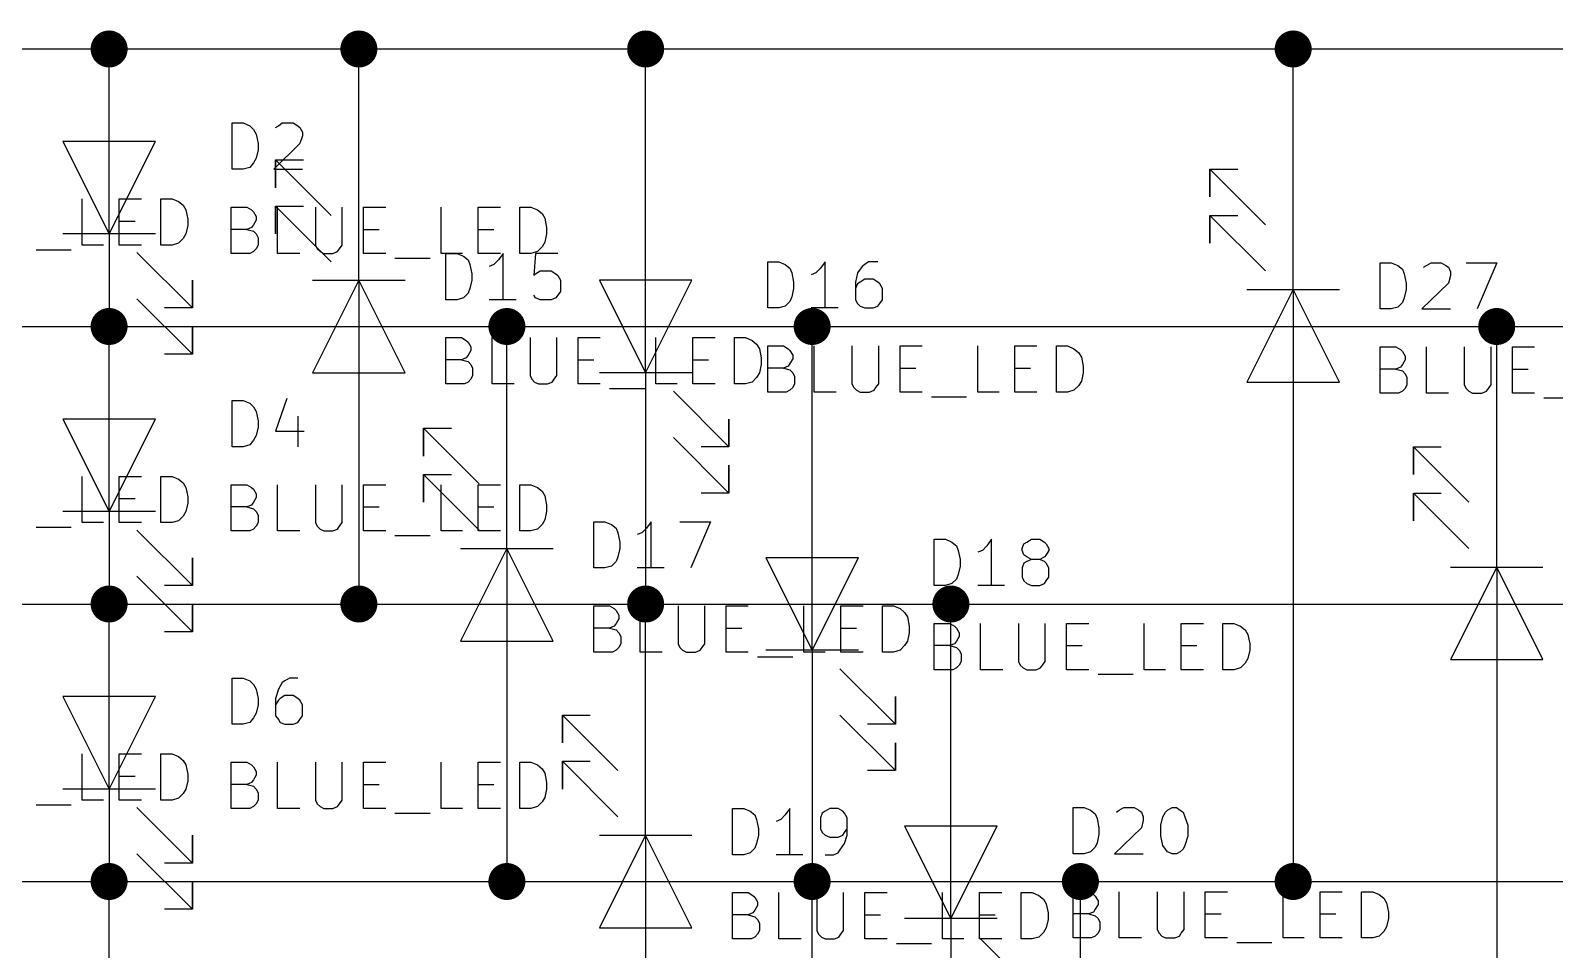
# Model space of a CAD drawing. Extents: x 0.4 to 11.3, y -7.9 to -0.4.
# Drawn here: x 7.715 to 9.363, y -4.154 to -3.16 of the extents above; entities that cross this region are included whole.
import ezdxf

# ---------------------------------------------------------------- set-up
doc = ezdxf.new("R2010")
doc.units = 0
doc.header["$MEASUREMENT"] = 0
for name, color, linetype in [('CYAN2', 4, 'CONTINUOUS'), ('GREEN2', 3, 'CONTINUOUS'), ('RED2', 1, 'CONTINUOUS')]:
    doc.layers.add(name, color=color, linetype=linetype)

msp = doc.modelspace()

# ---------------------------------------------------------------- linework, layer by layer
at = {"layer": 'CYAN2', "linetype": 'CONTINUOUS'}
for p, q in [((7.933, -3.31), (7.933, -3.26)), ((7.933, -3.26), (7.945, -3.26)), ((7.945, -3.26), (7.952, -3.263)), ((7.983, -3.263), (7.987, -3.26)), ((7.987, -3.26), (7.999, -3.26)), ((7.999, -3.26), (8.004, -3.263)), ((7.952, -3.263), (7.956, -3.267)), ((7.956, -3.267), (7.959, -3.272)), ((7.959, -3.272), (7.961, -3.282)), ((7.98, -3.265), (7.983, -3.263)), ((8.004, -3.263), (8.006, -3.265)), ((8.006, -3.265), (8.009, -3.27)), ((8.009, -3.274), (8.006, -3.282)), ((8.009, -3.27), (8.009, -3.274)), ((7.961, -3.289), (7.959, -3.298)), ((7.961, -3.282), (7.961, -3.289)), ((8.006, -3.282), (7.978, -3.31)), ((7.945, -3.31), (7.933, -3.31)), ((7.952, -3.308), (7.945, -3.31)), ((7.956, -3.303), (7.952, -3.308)), ((7.959, -3.298), (7.956, -3.303)), ((7.978, -3.31), (8.009, -3.31)), ((7.771, -3.392), (7.771, -3.342)), ((7.811, -3.392), (7.811, -3.342)), ((7.811, -3.342), (7.835, -3.342)), ((7.856, -3.392), (7.856, -3.342)), ((7.856, -3.342), (7.868, -3.342)), ((7.868, -3.342), (7.875, -3.345)), ((7.875, -3.345), (7.88, -3.349)), ((7.88, -3.349), (7.883, -3.354)), ((7.883, -3.354), (7.885, -3.364)), ((7.932, -3.401), (7.932, -3.351)), ((7.932, -3.351), (7.949, -3.351)), ((7.949, -3.351), (7.954, -3.354)), ((7.954, -3.354), (7.956, -3.356)), ((7.956, -3.356), (7.959, -3.361)), ((7.982, -3.401), (7.982, -3.351)), ((8.023, -3.351), (8.023, -3.392)), ((8.052, -3.392), (8.052, -3.351)), ((8.075, -3.401), (8.075, -3.351)), ((8.075, -3.351), (8.099, -3.351)), ((8.159, -3.401), (8.159, -3.351)), ((8.199, -3.401), (8.199, -3.351)), ((8.199, -3.351), (8.223, -3.351)), ((8.244, -3.401), (8.244, -3.351)), ((8.244, -3.351), (8.256, -3.351)), ((8.256, -3.351), (8.263, -3.354)), ((8.263, -3.354), (8.268, -3.358)), ((8.268, -3.358), (8.271, -3.363)), ((7.811, -3.366), (7.828, -3.366)), ((7.885, -3.371), (7.883, -3.38)), ((7.885, -3.364), (7.885, -3.371)), ((7.949, -3.375), (7.932, -3.375)), ((7.954, -3.373), (7.949, -3.375)), ((7.949, -3.375), (7.956, -3.377)), ((7.956, -3.37), (7.954, -3.373)), ((7.959, -3.365), (7.956, -3.37)), ((7.956, -3.377), (7.959, -3.38)), ((7.959, -3.361), (7.959, -3.365)), ((8.075, -3.375), (8.092, -3.375)), ((8.199, -3.375), (8.216, -3.375)), ((8.271, -3.363), (8.273, -3.373)), ((8.273, -3.373), (8.273, -3.38)), ((7.794, -3.392), (7.771, -3.392)), ((7.835, -3.392), (7.811, -3.392)), ((7.868, -3.392), (7.856, -3.392)), ((7.875, -3.39), (7.868, -3.392)), ((7.88, -3.385), (7.875, -3.39)), ((7.883, -3.38), (7.88, -3.385)), ((7.959, -3.38), (7.961, -3.384)), ((7.961, -3.392), (7.959, -3.396)), ((7.961, -3.384), (7.961, -3.392)), ((8.023, -3.392), (8.025, -3.396)), ((8.049, -3.396), (8.052, -3.392)), ((8.271, -3.389), (8.268, -3.394)), ((8.273, -3.38), (8.271, -3.389)), ((7.721, -3.397), (7.759, -3.397)), ((7.952, -3.401), (7.932, -3.401)), ((7.956, -3.399), (7.952, -3.401)), ((7.959, -3.396), (7.956, -3.399)), ((8.006, -3.401), (7.982, -3.401)), ((8.025, -3.396), (8.028, -3.399)), ((8.028, -3.399), (8.032, -3.401)), ((8.032, -3.401), (8.042, -3.401)), ((8.042, -3.401), (8.047, -3.399)), ((8.047, -3.399), (8.049, -3.396)), ((8.099, -3.401), (8.075, -3.401)), ((8.109, -3.406), (8.147, -3.406)), ((8.182, -3.401), (8.159, -3.401)), ((8.164, -3.451), (8.164, -3.401)), ((8.164, -3.401), (8.176, -3.401)), ((8.176, -3.401), (8.183, -3.404)), ((8.183, -3.404), (8.188, -3.408)), ((8.188, -3.408), (8.19, -3.413)), ((8.223, -3.401), (8.199, -3.401)), ((8.221, -3.408), (8.216, -3.413)), ((8.226, -3.401), (8.221, -3.408)), ((8.226, -3.451), (8.226, -3.401)), ((8.256, -3.401), (8.244, -3.401)), ((8.263, -3.399), (8.256, -3.401)), ((8.261, -3.401), (8.259, -3.425)), ((8.285, -3.401), (8.261, -3.401)), ((8.268, -3.394), (8.263, -3.399)), ((8.512, -3.46), (8.512, -3.41)), ((8.512, -3.41), (8.524, -3.41)), ((8.524, -3.41), (8.531, -3.413)), ((8.574, -3.41), (8.569, -3.417)), ((8.574, -3.46), (8.574, -3.41)), ((8.621, -3.41), (8.617, -3.413)), ((8.631, -3.41), (8.621, -3.41)), ((8.19, -3.413), (8.192, -3.423)), ((8.192, -3.423), (8.192, -3.43)), ((8.216, -3.413), (8.211, -3.415)), ((8.259, -3.425), (8.261, -3.423)), ((8.261, -3.423), (8.266, -3.42)), ((8.266, -3.42), (8.278, -3.42)), ((8.278, -3.42), (8.283, -3.423)), ((8.283, -3.423), (8.285, -3.425)), ((8.285, -3.425), (8.288, -3.43)), ((8.531, -3.413), (8.536, -3.417)), ((8.536, -3.417), (8.538, -3.422)), ((8.538, -3.422), (8.54, -3.432)), ((8.564, -3.422), (8.559, -3.424)), ((8.569, -3.417), (8.564, -3.422)), ((8.609, -3.422), (8.607, -3.432)), ((8.614, -3.415), (8.609, -3.422)), ((8.617, -3.413), (8.614, -3.415)), ((9.174, -3.461), (9.174, -3.411)), ((9.174, -3.411), (9.186, -3.411)), ((9.186, -3.411), (9.193, -3.414)), ((9.193, -3.414), (9.198, -3.418)), ((9.198, -3.418), (9.2, -3.423)), ((9.2, -3.423), (9.202, -3.433)), ((9.221, -3.416), (9.224, -3.414)), ((9.224, -3.414), (9.229, -3.411)), ((9.229, -3.411), (9.24, -3.411)), ((9.24, -3.411), (9.245, -3.414)), ((9.245, -3.414), (9.248, -3.416)), ((9.248, -3.416), (9.25, -3.421)), ((9.25, -3.425), (9.248, -3.433)), ((9.25, -3.421), (9.25, -3.425)), ((9.267, -3.411), (9.3, -3.411)), ((9.3, -3.411), (9.279, -3.461)), ((8.19, -3.439), (8.188, -3.444)), ((8.192, -3.43), (8.19, -3.439)), ((8.288, -3.442), (8.285, -3.446)), ((8.288, -3.43), (8.288, -3.442)), ((8.54, -3.439), (8.538, -3.448)), ((8.54, -3.432), (8.54, -3.439)), ((8.607, -3.432), (8.607, -3.451)), ((8.609, -3.434), (8.607, -3.439)), ((8.612, -3.432), (8.609, -3.434)), ((8.617, -3.429), (8.612, -3.432)), ((8.626, -3.429), (8.617, -3.429)), ((8.631, -3.432), (8.626, -3.429)), ((8.633, -3.434), (8.631, -3.432)), ((8.636, -3.439), (8.633, -3.434)), ((8.636, -3.451), (8.636, -3.439)), ((9.202, -3.44), (9.2, -3.449)), ((9.202, -3.433), (9.202, -3.44)), ((9.248, -3.433), (9.219, -3.461)), ((8.176, -3.451), (8.164, -3.451)), ((8.183, -3.449), (8.176, -3.451)), ((8.188, -3.444), (8.183, -3.449)), ((8.24, -3.451), (8.211, -3.451)), ((8.261, -3.449), (8.259, -3.446)), ((8.266, -3.451), (8.261, -3.449)), ((8.278, -3.451), (8.266, -3.451)), ((8.283, -3.449), (8.278, -3.451)), ((8.285, -3.446), (8.283, -3.449)), ((8.531, -3.458), (8.524, -3.46)), ((8.536, -3.453), (8.531, -3.458)), ((8.538, -3.448), (8.536, -3.453)), ((8.607, -3.451), (8.609, -3.455)), ((8.609, -3.455), (8.612, -3.458)), ((8.612, -3.458), (8.617, -3.46)), ((8.626, -3.46), (8.631, -3.458)), ((8.631, -3.458), (8.633, -3.455)), ((8.633, -3.455), (8.636, -3.451)), ((9.193, -3.459), (9.186, -3.461)), ((9.198, -3.454), (9.193, -3.459)), ((9.2, -3.449), (9.198, -3.454)), ((8.524, -3.46), (8.512, -3.46)), ((8.588, -3.46), (8.559, -3.46)), ((8.617, -3.46), (8.626, -3.46)), ((9.186, -3.461), (9.174, -3.461)), ((9.219, -3.461), (9.25, -3.461)), ((8.164, -3.542), (8.164, -3.492)), ((8.164, -3.492), (8.181, -3.492)), ((8.181, -3.492), (8.186, -3.495)), ((8.214, -3.542), (8.214, -3.492)), ((8.255, -3.492), (8.255, -3.533)), ((8.284, -3.533), (8.284, -3.492)), ((8.307, -3.542), (8.307, -3.492)), ((8.307, -3.492), (8.331, -3.492)), ((8.391, -3.542), (8.391, -3.492)), ((8.431, -3.542), (8.431, -3.492)), ((8.431, -3.492), (8.455, -3.492)), ((8.476, -3.542), (8.476, -3.492)), ((8.476, -3.492), (8.488, -3.492)), ((8.488, -3.492), (8.495, -3.495)), ((8.186, -3.495), (8.188, -3.497)), ((8.188, -3.497), (8.191, -3.502)), ((8.191, -3.506), (8.188, -3.511)), ((8.191, -3.502), (8.191, -3.506)), ((8.495, -3.495), (8.5, -3.499)), ((8.5, -3.499), (8.503, -3.504)), ((8.503, -3.504), (8.505, -3.514)), ((8.512, -3.551), (8.512, -3.501)), ((8.512, -3.501), (8.529, -3.501)), ((8.529, -3.501), (8.534, -3.504)), ((8.534, -3.504), (8.536, -3.506)), ((8.536, -3.506), (8.539, -3.511)), ((8.562, -3.551), (8.562, -3.501)), ((8.603, -3.501), (8.603, -3.542)), ((8.632, -3.542), (8.632, -3.501)), ((8.655, -3.551), (8.655, -3.501)), ((8.655, -3.501), (8.679, -3.501)), ((8.739, -3.551), (8.739, -3.501)), ((8.779, -3.551), (8.779, -3.501)), ((8.779, -3.501), (8.803, -3.501)), ((8.824, -3.551), (8.824, -3.501)), ((8.824, -3.501), (8.836, -3.501)), ((8.836, -3.501), (8.843, -3.504)), ((8.843, -3.504), (8.848, -3.508)), ((8.848, -3.508), (8.851, -3.513)), ((9.174, -3.552), (9.174, -3.502)), ((9.174, -3.502), (9.191, -3.502)), ((9.191, -3.502), (9.196, -3.505)), ((9.196, -3.505), (9.198, -3.507)), ((9.198, -3.507), (9.201, -3.512)), ((9.224, -3.552), (9.224, -3.502)), ((9.265, -3.502), (9.265, -3.543)), ((9.294, -3.543), (9.294, -3.502)), ((9.317, -3.552), (9.317, -3.502)), ((9.317, -3.502), (9.341, -3.502)), ((8.181, -3.516), (8.164, -3.516)), ((8.186, -3.514), (8.181, -3.516)), ((8.181, -3.516), (8.188, -3.518)), ((8.188, -3.511), (8.186, -3.514)), ((8.188, -3.518), (8.191, -3.521)), ((8.191, -3.521), (8.193, -3.525)), ((8.193, -3.525), (8.193, -3.533)), ((8.307, -3.516), (8.324, -3.516)), ((8.431, -3.516), (8.448, -3.516)), ((8.505, -3.521), (8.503, -3.53)), ((8.505, -3.514), (8.505, -3.521)), ((8.529, -3.525), (8.512, -3.525)), ((8.534, -3.523), (8.529, -3.525)), ((8.529, -3.525), (8.536, -3.527)), ((8.536, -3.52), (8.534, -3.523)), ((8.539, -3.515), (8.536, -3.52)), ((8.539, -3.511), (8.539, -3.515)), ((8.655, -3.525), (8.672, -3.525)), ((8.779, -3.525), (8.796, -3.525)), ((8.851, -3.513), (8.853, -3.523)), ((8.853, -3.523), (8.853, -3.53)), ((9.196, -3.524), (9.191, -3.526)), ((9.198, -3.521), (9.196, -3.524)), ((9.201, -3.516), (9.198, -3.521)), ((9.201, -3.512), (9.201, -3.516)), ((8.184, -3.542), (8.164, -3.542)), ((8.188, -3.54), (8.184, -3.542)), ((8.191, -3.537), (8.188, -3.54)), ((8.193, -3.533), (8.191, -3.537)), ((8.238, -3.542), (8.214, -3.542)), ((8.255, -3.533), (8.257, -3.537)), ((8.257, -3.537), (8.26, -3.54)), ((8.26, -3.54), (8.264, -3.542)), ((8.264, -3.542), (8.274, -3.542)), ((8.274, -3.542), (8.279, -3.54)), ((8.279, -3.54), (8.281, -3.537)), ((8.281, -3.537), (8.284, -3.533)), ((8.331, -3.542), (8.307, -3.542)), ((8.414, -3.542), (8.391, -3.542)), ((8.455, -3.542), (8.431, -3.542)), ((8.488, -3.542), (8.476, -3.542)), ((8.495, -3.54), (8.488, -3.542)), ((8.5, -3.535), (8.495, -3.54)), ((8.503, -3.53), (8.5, -3.535)), ((8.536, -3.527), (8.539, -3.53)), ((8.539, -3.53), (8.541, -3.534)), ((8.541, -3.542), (8.539, -3.546)), ((8.541, -3.534), (8.541, -3.542)), ((8.603, -3.542), (8.605, -3.546)), ((8.629, -3.546), (8.632, -3.542)), ((8.851, -3.539), (8.848, -3.544)), ((8.853, -3.53), (8.851, -3.539)), ((9.191, -3.526), (9.174, -3.526)), ((9.191, -3.526), (9.198, -3.528)), ((9.198, -3.528), (9.201, -3.531)), ((9.201, -3.531), (9.203, -3.535)), ((9.203, -3.535), (9.203, -3.543)), ((9.317, -3.526), (9.334, -3.526)), ((7.992, -3.558), (7.98, -3.593)), ((8.341, -3.547), (8.379, -3.547)), ((8.532, -3.551), (8.512, -3.551)), ((8.536, -3.549), (8.532, -3.551)), ((8.539, -3.546), (8.536, -3.549)), ((8.586, -3.551), (8.562, -3.551)), ((8.605, -3.546), (8.608, -3.549)), ((8.608, -3.549), (8.612, -3.551)), ((8.612, -3.551), (8.622, -3.551)), ((8.622, -3.551), (8.627, -3.549)), ((8.627, -3.549), (8.629, -3.546)), ((8.679, -3.551), (8.655, -3.551)), ((8.689, -3.556), (8.727, -3.556)), ((8.762, -3.551), (8.739, -3.551)), ((8.803, -3.551), (8.779, -3.551)), ((8.836, -3.551), (8.824, -3.551)), ((8.843, -3.549), (8.836, -3.551)), ((8.848, -3.544), (8.843, -3.549)), ((9.194, -3.552), (9.174, -3.552)), ((9.198, -3.55), (9.194, -3.552)), ((9.201, -3.547), (9.198, -3.55)), ((9.203, -3.543), (9.201, -3.547)), ((9.248, -3.552), (9.224, -3.552)), ((9.265, -3.543), (9.267, -3.547)), ((9.267, -3.547), (9.27, -3.55)), ((9.27, -3.55), (9.274, -3.552)), ((9.274, -3.552), (9.284, -3.552)), ((9.284, -3.552), (9.289, -3.55)), ((9.289, -3.55), (9.291, -3.547)), ((9.291, -3.547), (9.294, -3.543)), ((9.341, -3.552), (9.317, -3.552)), ((9.351, -3.557), (9.389, -3.557)), ((7.933, -3.61), (7.933, -3.56)), ((7.933, -3.56), (7.945, -3.56)), ((7.945, -3.56), (7.952, -3.563)), ((7.952, -3.563), (7.956, -3.567)), ((7.956, -3.567), (7.959, -3.572)), ((7.959, -3.572), (7.961, -3.582)), ((7.961, -3.589), (7.959, -3.598)), ((7.961, -3.582), (7.961, -3.589)), ((8.004, -3.577), (8.004, -3.61)), ((7.952, -3.608), (7.945, -3.61)), ((7.956, -3.603), (7.952, -3.608)), ((7.959, -3.598), (7.956, -3.603)), ((7.98, -3.593), (8.011, -3.593)), ((7.945, -3.61), (7.933, -3.61)), ((7.771, -3.692), (7.771, -3.642)), ((7.811, -3.692), (7.811, -3.642)), ((7.811, -3.642), (7.835, -3.642)), ((7.856, -3.692), (7.856, -3.642)), ((7.856, -3.642), (7.868, -3.642)), ((7.868, -3.642), (7.875, -3.645)), ((7.875, -3.645), (7.88, -3.649)), ((7.88, -3.649), (7.883, -3.654)), ((7.883, -3.654), (7.885, -3.664)), ((7.932, -3.701), (7.932, -3.651)), ((7.932, -3.651), (7.949, -3.651)), ((7.949, -3.651), (7.954, -3.654)), ((7.954, -3.654), (7.956, -3.656)), ((7.956, -3.656), (7.959, -3.661)), ((7.982, -3.701), (7.982, -3.651)), ((8.023, -3.651), (8.023, -3.692)), ((8.052, -3.692), (8.052, -3.651)), ((8.075, -3.701), (8.075, -3.651)), ((8.075, -3.651), (8.099, -3.651)), ((8.159, -3.701), (8.159, -3.651)), ((8.199, -3.701), (8.199, -3.651)), ((8.199, -3.651), (8.223, -3.651)), ((8.244, -3.701), (8.244, -3.651)), ((8.244, -3.651), (8.256, -3.651)), ((8.256, -3.651), (8.263, -3.654)), ((8.263, -3.654), (8.268, -3.658)), ((7.811, -3.666), (7.828, -3.666)), ((7.885, -3.671), (7.883, -3.68)), ((7.885, -3.664), (7.885, -3.671)), ((7.954, -3.673), (7.949, -3.675)), ((7.956, -3.67), (7.954, -3.673)), ((7.959, -3.665), (7.956, -3.67)), ((7.959, -3.661), (7.959, -3.665)), ((8.268, -3.658), (8.271, -3.663)), ((8.271, -3.663), (8.273, -3.673)), ((8.273, -3.673), (8.273, -3.68)), ((7.875, -3.69), (7.868, -3.692)), ((7.88, -3.685), (7.875, -3.69)), ((7.883, -3.68), (7.88, -3.685)), ((7.949, -3.675), (7.932, -3.675)), ((7.949, -3.675), (7.956, -3.677)), ((7.956, -3.677), (7.959, -3.68)), ((7.959, -3.68), (7.961, -3.684)), ((7.961, -3.684), (7.961, -3.692)), ((8.075, -3.675), (8.092, -3.675)), ((8.199, -3.675), (8.216, -3.675)), ((8.271, -3.689), (8.268, -3.694)), ((8.273, -3.68), (8.271, -3.689)), ((7.721, -3.697), (7.759, -3.697)), ((7.794, -3.692), (7.771, -3.692)), ((7.835, -3.692), (7.811, -3.692)), ((7.868, -3.692), (7.856, -3.692)), ((7.952, -3.701), (7.932, -3.701)), ((7.956, -3.699), (7.952, -3.701)), ((7.959, -3.696), (7.956, -3.699)), ((7.961, -3.692), (7.959, -3.696)), ((8.006, -3.701), (7.982, -3.701)), ((8.023, -3.692), (8.025, -3.696)), ((8.025, -3.696), (8.028, -3.699)), ((8.028, -3.699), (8.032, -3.701)), ((8.032, -3.701), (8.042, -3.701)), ((8.042, -3.701), (8.047, -3.699)), ((8.047, -3.699), (8.049, -3.696)), ((8.049, -3.696), (8.052, -3.692)), ((8.099, -3.701), (8.075, -3.701)), ((8.109, -3.706), (8.147, -3.706)), ((8.182, -3.701), (8.159, -3.701)), ((8.223, -3.701), (8.199, -3.701)), ((8.256, -3.701), (8.244, -3.701)), ((8.263, -3.699), (8.256, -3.701)), ((8.268, -3.694), (8.263, -3.699)), ((8.324, -3.741), (8.324, -3.691)), ((8.324, -3.691), (8.336, -3.691)), ((8.336, -3.691), (8.343, -3.694)), ((8.343, -3.694), (8.348, -3.698)), ((8.348, -3.698), (8.35, -3.703)), ((8.35, -3.703), (8.352, -3.713)), ((8.376, -3.703), (8.371, -3.705)), ((8.381, -3.698), (8.376, -3.703)), ((8.386, -3.691), (8.381, -3.698)), ((8.386, -3.741), (8.386, -3.691)), ((8.417, -3.691), (8.45, -3.691)), ((8.45, -3.691), (8.429, -3.741)), ((8.352, -3.72), (8.35, -3.729)), ((8.352, -3.713), (8.352, -3.72)), ((8.692, -3.76), (8.692, -3.71)), ((8.692, -3.71), (8.704, -3.71)), ((8.704, -3.71), (8.711, -3.713)), ((8.711, -3.713), (8.716, -3.717)), ((8.716, -3.717), (8.718, -3.722)), ((8.718, -3.722), (8.72, -3.732)), ((8.744, -3.722), (8.739, -3.724)), ((8.749, -3.717), (8.744, -3.722)), ((8.754, -3.71), (8.749, -3.717)), ((8.754, -3.76), (8.754, -3.71)), ((8.787, -3.72), (8.789, -3.715)), ((8.787, -3.722), (8.787, -3.72)), ((8.789, -3.727), (8.787, -3.722)), ((8.789, -3.715), (8.792, -3.713)), ((8.792, -3.713), (8.797, -3.71)), ((8.797, -3.71), (8.806, -3.71)), ((8.806, -3.71), (8.811, -3.713)), ((8.811, -3.713), (8.813, -3.715)), ((8.813, -3.715), (8.816, -3.72)), ((8.816, -3.722), (8.813, -3.727)), ((8.816, -3.72), (8.816, -3.722)), ((8.343, -3.739), (8.336, -3.741)), ((8.348, -3.734), (8.343, -3.739)), ((8.35, -3.729), (8.348, -3.734)), ((8.72, -3.739), (8.718, -3.748)), ((8.72, -3.732), (8.72, -3.739)), ((8.789, -3.736), (8.787, -3.741)), ((8.792, -3.729), (8.789, -3.727)), ((8.792, -3.734), (8.789, -3.736)), ((8.797, -3.732), (8.792, -3.729)), ((8.797, -3.732), (8.792, -3.734)), ((8.806, -3.732), (8.797, -3.732)), ((8.811, -3.729), (8.806, -3.732)), ((8.811, -3.734), (8.806, -3.732)), ((8.813, -3.727), (8.811, -3.729)), ((8.813, -3.736), (8.811, -3.734)), ((8.816, -3.741), (8.813, -3.736)), ((8.336, -3.741), (8.324, -3.741)), ((8.4, -3.741), (8.371, -3.741)), ((8.716, -3.753), (8.711, -3.758)), ((8.718, -3.748), (8.716, -3.753)), ((8.787, -3.741), (8.787, -3.751)), ((8.787, -3.751), (8.789, -3.755)), ((8.789, -3.755), (8.792, -3.758)), ((8.811, -3.758), (8.813, -3.755)), ((8.813, -3.755), (8.816, -3.751)), ((8.816, -3.751), (8.816, -3.741)), ((8.704, -3.76), (8.692, -3.76)), ((8.711, -3.758), (8.704, -3.76)), ((8.768, -3.76), (8.739, -3.76)), ((8.792, -3.758), (8.797, -3.76)), ((8.797, -3.76), (8.806, -3.76)), ((8.806, -3.76), (8.811, -3.758)), ((8.324, -3.832), (8.324, -3.782)), ((8.324, -3.782), (8.341, -3.782)), ((8.341, -3.782), (8.346, -3.785)), ((8.346, -3.785), (8.348, -3.787)), ((8.348, -3.787), (8.351, -3.792)), ((8.374, -3.832), (8.374, -3.782)), ((8.415, -3.782), (8.415, -3.823)), ((8.444, -3.823), (8.444, -3.782)), ((8.467, -3.832), (8.467, -3.782)), ((8.467, -3.782), (8.491, -3.782)), ((8.551, -3.832), (8.551, -3.782)), ((8.591, -3.832), (8.591, -3.782)), ((8.591, -3.782), (8.615, -3.782)), ((8.636, -3.832), (8.636, -3.782)), ((8.636, -3.782), (8.648, -3.782)), ((8.648, -3.782), (8.655, -3.785)), ((8.655, -3.785), (8.66, -3.789)), ((8.66, -3.789), (8.663, -3.794)), ((8.346, -3.804), (8.341, -3.806)), ((8.348, -3.801), (8.346, -3.804)), ((8.351, -3.796), (8.348, -3.801)), ((8.351, -3.792), (8.351, -3.796)), ((8.663, -3.794), (8.665, -3.804)), ((8.665, -3.804), (8.665, -3.811)), ((8.692, -3.851), (8.692, -3.801)), ((8.692, -3.801), (8.709, -3.801)), ((8.709, -3.801), (8.714, -3.804)), ((8.714, -3.804), (8.716, -3.806)), ((8.742, -3.851), (8.742, -3.801)), ((8.783, -3.801), (8.783, -3.842)), ((8.812, -3.842), (8.812, -3.801)), ((8.835, -3.851), (8.835, -3.801)), ((8.835, -3.801), (8.859, -3.801)), ((8.919, -3.851), (8.919, -3.801)), ((8.959, -3.851), (8.959, -3.801)), ((8.959, -3.801), (8.983, -3.801)), ((9.004, -3.851), (9.004, -3.801)), ((9.004, -3.801), (9.016, -3.801)), ((9.016, -3.801), (9.023, -3.804)), ((9.023, -3.804), (9.028, -3.808)), ((8.341, -3.806), (8.324, -3.806)), ((8.341, -3.806), (8.348, -3.808)), ((8.348, -3.808), (8.351, -3.811)), ((8.351, -3.811), (8.353, -3.815)), ((8.353, -3.815), (8.353, -3.823)), ((8.467, -3.806), (8.484, -3.806)), ((8.591, -3.806), (8.608, -3.806)), ((8.663, -3.82), (8.66, -3.825)), ((8.665, -3.811), (8.663, -3.82)), ((8.716, -3.82), (8.714, -3.823)), ((8.716, -3.806), (8.719, -3.811)), ((8.719, -3.815), (8.716, -3.82)), ((8.719, -3.811), (8.719, -3.815)), ((9.028, -3.808), (9.031, -3.813)), ((9.031, -3.813), (9.033, -3.823)), ((8.344, -3.832), (8.324, -3.832)), ((8.348, -3.83), (8.344, -3.832)), ((8.351, -3.827), (8.348, -3.83)), ((8.353, -3.823), (8.351, -3.827)), ((8.398, -3.832), (8.374, -3.832)), ((8.415, -3.823), (8.417, -3.827)), ((8.417, -3.827), (8.42, -3.83)), ((8.42, -3.83), (8.424, -3.832)), ((8.424, -3.832), (8.434, -3.832)), ((8.434, -3.832), (8.439, -3.83)), ((8.439, -3.83), (8.441, -3.827)), ((8.441, -3.827), (8.444, -3.823)), ((8.491, -3.832), (8.467, -3.832)), ((8.501, -3.837), (8.539, -3.837)), ((8.574, -3.832), (8.551, -3.832)), ((8.615, -3.832), (8.591, -3.832)), ((8.648, -3.832), (8.636, -3.832)), ((8.655, -3.83), (8.648, -3.832)), ((8.66, -3.825), (8.655, -3.83)), ((8.709, -3.825), (8.692, -3.825)), ((8.714, -3.823), (8.709, -3.825)), ((8.709, -3.825), (8.716, -3.827)), ((8.716, -3.827), (8.719, -3.83)), ((8.719, -3.83), (8.721, -3.834)), ((8.721, -3.834), (8.721, -3.842)), ((8.835, -3.825), (8.852, -3.825)), ((8.959, -3.825), (8.976, -3.825)), ((9.033, -3.83), (9.031, -3.839)), ((9.033, -3.823), (9.033, -3.83)), ((8.712, -3.851), (8.692, -3.851)), ((8.716, -3.849), (8.712, -3.851)), ((8.719, -3.846), (8.716, -3.849)), ((8.721, -3.842), (8.719, -3.846)), ((8.766, -3.851), (8.742, -3.851)), ((8.783, -3.842), (8.785, -3.846)), ((8.785, -3.846), (8.788, -3.849)), ((8.788, -3.849), (8.792, -3.851)), ((8.792, -3.851), (8.802, -3.851)), ((8.802, -3.851), (8.807, -3.849)), ((8.807, -3.849), (8.809, -3.846)), ((8.809, -3.846), (8.812, -3.842)), ((8.859, -3.851), (8.835, -3.851)), ((8.942, -3.851), (8.919, -3.851)), ((8.983, -3.851), (8.959, -3.851)), ((9.016, -3.851), (9.004, -3.851)), ((9.023, -3.849), (9.016, -3.851)), ((9.028, -3.844), (9.023, -3.849)), ((9.031, -3.839), (9.028, -3.844)), ((7.933, -3.91), (7.933, -3.86)), ((7.933, -3.86), (7.945, -3.86)), ((7.945, -3.86), (7.952, -3.863)), ((7.952, -3.863), (7.956, -3.867)), ((7.956, -3.867), (7.959, -3.872)), ((7.987, -3.865), (7.983, -3.872)), ((7.99, -3.863), (7.987, -3.865)), ((7.995, -3.86), (7.99, -3.863)), ((8.004, -3.86), (7.995, -3.86)), ((8.869, -3.856), (8.907, -3.856)), ((7.959, -3.872), (7.961, -3.882)), ((7.961, -3.882), (7.961, -3.889)), ((7.983, -3.872), (7.98, -3.882)), ((7.98, -3.882), (7.98, -3.901)), ((7.983, -3.884), (7.98, -3.889)), ((7.985, -3.882), (7.983, -3.884)), ((7.99, -3.879), (7.985, -3.882)), ((7.999, -3.879), (7.99, -3.879)), ((8.004, -3.882), (7.999, -3.879)), ((8.006, -3.884), (8.004, -3.882)), ((8.009, -3.889), (8.006, -3.884)), ((7.956, -3.903), (7.952, -3.908)), ((7.959, -3.898), (7.956, -3.903)), ((7.961, -3.889), (7.959, -3.898)), ((7.98, -3.901), (7.983, -3.905)), ((8.006, -3.905), (8.009, -3.901)), ((8.009, -3.901), (8.009, -3.889)), ((7.945, -3.91), (7.933, -3.91)), ((7.952, -3.908), (7.945, -3.91)), ((7.983, -3.905), (7.985, -3.908)), ((7.985, -3.908), (7.99, -3.91)), ((7.99, -3.91), (7.999, -3.91)), ((7.999, -3.91), (8.004, -3.908)), ((8.004, -3.908), (8.006, -3.905)), ((7.771, -3.992), (7.771, -3.942)), ((7.811, -3.992), (7.811, -3.942)), ((7.811, -3.942), (7.835, -3.942)), ((7.856, -3.992), (7.856, -3.942)), ((7.856, -3.942), (7.868, -3.942)), ((7.868, -3.942), (7.875, -3.945)), ((7.875, -3.945), (7.88, -3.949)), ((7.88, -3.949), (7.883, -3.954)), ((7.883, -3.954), (7.885, -3.964)), ((7.932, -4.001), (7.932, -3.951)), ((7.932, -3.951), (7.949, -3.951)), ((7.949, -3.951), (7.954, -3.954)), ((7.954, -3.954), (7.956, -3.956)), ((7.982, -4.001), (7.982, -3.951)), ((8.023, -3.951), (8.023, -3.992)), ((8.052, -3.992), (8.052, -3.951)), ((8.075, -4.001), (8.075, -3.951)), ((8.075, -3.951), (8.099, -3.951)), ((8.159, -4.001), (8.159, -3.951)), ((8.199, -4.001), (8.199, -3.951)), ((8.199, -3.951), (8.223, -3.951)), ((8.244, -4.001), (8.244, -3.951)), ((8.244, -3.951), (8.256, -3.951)), ((8.256, -3.951), (8.263, -3.954)), ((8.263, -3.954), (8.268, -3.958)), ((7.811, -3.966), (7.828, -3.966)), ((7.885, -3.964), (7.885, -3.971)), ((7.956, -3.97), (7.954, -3.973)), ((7.956, -3.956), (7.959, -3.961)), ((7.959, -3.965), (7.956, -3.97)), ((7.959, -3.961), (7.959, -3.965)), ((8.268, -3.958), (8.271, -3.963)), ((8.271, -3.963), (8.273, -3.973)), ((7.88, -3.985), (7.875, -3.99)), ((7.883, -3.98), (7.88, -3.985)), ((7.885, -3.971), (7.883, -3.98)), ((7.949, -3.975), (7.932, -3.975)), ((7.954, -3.973), (7.949, -3.975)), ((7.949, -3.975), (7.956, -3.977)), ((7.956, -3.977), (7.959, -3.98)), ((7.959, -3.98), (7.961, -3.984)), ((7.961, -3.984), (7.961, -3.992)), ((8.075, -3.975), (8.092, -3.975)), ((8.199, -3.975), (8.216, -3.975)), ((8.273, -3.98), (8.271, -3.989)), ((8.273, -3.973), (8.273, -3.98)), ((7.721, -3.997), (7.759, -3.997)), ((7.794, -3.992), (7.771, -3.992)), ((7.835, -3.992), (7.811, -3.992)), ((7.868, -3.992), (7.856, -3.992)), ((7.875, -3.99), (7.868, -3.992)), ((7.952, -4.001), (7.932, -4.001)), ((7.956, -3.999), (7.952, -4.001)), ((7.959, -3.996), (7.956, -3.999)), ((7.961, -3.992), (7.959, -3.996)), ((8.006, -4.001), (7.982, -4.001)), ((8.023, -3.992), (8.025, -3.996)), ((8.025, -3.996), (8.028, -3.999)), ((8.028, -3.999), (8.032, -4.001)), ((8.032, -4.001), (8.042, -4.001)), ((8.042, -4.001), (8.047, -3.999)), ((8.047, -3.999), (8.049, -3.996)), ((8.049, -3.996), (8.052, -3.992)), ((8.099, -4.001), (8.075, -4.001)), ((8.182, -4.001), (8.159, -4.001)), ((8.223, -4.001), (8.199, -4.001)), ((8.256, -4.001), (8.244, -4.001)), ((8.263, -3.999), (8.256, -4.001)), ((8.268, -3.994), (8.263, -3.999)), ((8.271, -3.989), (8.268, -3.994)), ((8.474, -4.051), (8.474, -4.001)), ((8.474, -4.001), (8.486, -4.001)), ((8.486, -4.001), (8.493, -4.004)), ((8.536, -4.001), (8.531, -4.008)), ((8.536, -4.051), (8.536, -4.001)), ((8.579, -4.001), (8.574, -4.004)), ((8.588, -4.001), (8.579, -4.001)), ((8.593, -4.004), (8.588, -4.001)), ((8.842, -4.05), (8.842, -4)), ((8.842, -4), (8.854, -4)), ((8.854, -4), (8.861, -4.003)), ((8.861, -4.003), (8.866, -4.007)), ((8.889, -4.005), (8.892, -4.003)), ((8.892, -4.003), (8.897, -4)), ((8.897, -4), (8.908, -4)), ((8.908, -4), (8.913, -4.003)), ((8.913, -4.003), (8.916, -4.005)), ((8.942, -4.005), (8.944, -4.003)), ((8.944, -4.003), (8.949, -4)), ((8.949, -4), (8.954, -4)), ((8.954, -4), (8.958, -4.003)), ((8.958, -4.003), (8.961, -4.005)), ((8.109, -4.006), (8.147, -4.006)), ((8.493, -4.004), (8.498, -4.008)), ((8.498, -4.008), (8.5, -4.013)), ((8.5, -4.013), (8.502, -4.023)), ((8.526, -4.013), (8.521, -4.015)), ((8.531, -4.008), (8.526, -4.013)), ((8.571, -4.006), (8.569, -4.011)), ((8.569, -4.011), (8.569, -4.023)), ((8.574, -4.004), (8.571, -4.006)), ((8.595, -4.006), (8.593, -4.004)), ((8.598, -4.011), (8.595, -4.006)), ((8.598, -4.03), (8.598, -4.011)), ((8.866, -4.007), (8.868, -4.012)), ((8.868, -4.012), (8.87, -4.022)), ((8.916, -4.005), (8.918, -4.01)), ((8.918, -4.014), (8.916, -4.022)), ((8.918, -4.01), (8.918, -4.014)), ((8.937, -4.019), (8.939, -4.01)), ((8.937, -4.031), (8.937, -4.019)), ((8.939, -4.01), (8.942, -4.005)), ((8.961, -4.005), (8.963, -4.01)), ((8.963, -4.01), (8.966, -4.019)), ((8.966, -4.019), (8.966, -4.031)), ((8.502, -4.03), (8.5, -4.039)), ((8.502, -4.023), (8.502, -4.03)), ((8.569, -4.023), (8.571, -4.027)), ((8.571, -4.027), (8.574, -4.03)), ((8.574, -4.03), (8.579, -4.032)), ((8.579, -4.032), (8.588, -4.032)), ((8.588, -4.032), (8.593, -4.03)), ((8.593, -4.03), (8.595, -4.027)), ((8.595, -4.027), (8.598, -4.023)), ((8.595, -4.039), (8.598, -4.03)), ((8.87, -4.029), (8.868, -4.038)), ((8.87, -4.022), (8.87, -4.029)), ((8.916, -4.022), (8.887, -4.05)), ((8.939, -4.041), (8.937, -4.031)), ((8.966, -4.031), (8.963, -4.041)), ((8.486, -4.051), (8.474, -4.051)), ((8.493, -4.049), (8.486, -4.051)), ((8.498, -4.044), (8.493, -4.049)), ((8.5, -4.039), (8.498, -4.044)), ((8.55, -4.051), (8.521, -4.051)), ((8.574, -4.051), (8.583, -4.051)), ((8.583, -4.051), (8.588, -4.049)), ((8.588, -4.049), (8.59, -4.046)), ((8.59, -4.046), (8.595, -4.039)), ((8.854, -4.05), (8.842, -4.05)), ((8.861, -4.048), (8.854, -4.05)), ((8.866, -4.043), (8.861, -4.048)), ((8.868, -4.038), (8.866, -4.043)), ((8.887, -4.05), (8.918, -4.05)), ((8.942, -4.045), (8.939, -4.041)), ((8.944, -4.048), (8.942, -4.045)), ((8.949, -4.05), (8.944, -4.048)), ((8.954, -4.05), (8.949, -4.05)), ((8.958, -4.048), (8.954, -4.05)), ((8.961, -4.045), (8.958, -4.048)), ((8.963, -4.041), (8.961, -4.045)), ((8.474, -4.142), (8.474, -4.092)), ((8.474, -4.092), (8.491, -4.092)), ((8.491, -4.092), (8.496, -4.095)), ((8.496, -4.095), (8.498, -4.097)), ((8.498, -4.097), (8.501, -4.102)), ((8.501, -4.102), (8.501, -4.106)), ((8.524, -4.142), (8.524, -4.092)), ((8.565, -4.092), (8.565, -4.133)), ((8.594, -4.133), (8.594, -4.092)), ((8.617, -4.142), (8.617, -4.092)), ((8.617, -4.092), (8.641, -4.092)), ((8.701, -4.142), (8.701, -4.092)), ((8.741, -4.142), (8.741, -4.092)), ((8.741, -4.092), (8.765, -4.092)), ((8.786, -4.142), (8.786, -4.092)), ((8.786, -4.092), (8.798, -4.092)), ((8.798, -4.092), (8.805, -4.095)), ((8.805, -4.095), (8.81, -4.099)), ((8.81, -4.099), (8.813, -4.104)), ((8.842, -4.141), (8.842, -4.091)), ((8.842, -4.091), (8.859, -4.091)), ((8.859, -4.091), (8.864, -4.094)), ((8.864, -4.094), (8.866, -4.096)), ((8.866, -4.096), (8.869, -4.101)), ((8.869, -4.101), (8.869, -4.105)), ((8.892, -4.141), (8.892, -4.091)), ((8.933, -4.091), (8.933, -4.132)), ((8.962, -4.132), (8.962, -4.091)), ((8.985, -4.141), (8.985, -4.091)), ((8.985, -4.091), (9.009, -4.091)), ((9.069, -4.141), (9.069, -4.091)), ((9.109, -4.141), (9.109, -4.091)), ((9.109, -4.091), (9.133, -4.091)), ((9.154, -4.141), (9.154, -4.091)), ((9.154, -4.091), (9.166, -4.091)), ((9.166, -4.091), (9.173, -4.094)), ((9.173, -4.094), (9.178, -4.098)), ((9.178, -4.098), (9.181, -4.103)), ((8.491, -4.116), (8.474, -4.116)), ((8.496, -4.114), (8.491, -4.116)), ((8.491, -4.116), (8.498, -4.118)), ((8.498, -4.111), (8.496, -4.114)), ((8.501, -4.106), (8.498, -4.111)), ((8.498, -4.118), (8.501, -4.121)), ((8.617, -4.116), (8.634, -4.116)), ((8.741, -4.116), (8.758, -4.116)), ((8.813, -4.104), (8.815, -4.114)), ((8.815, -4.114), (8.815, -4.121)), ((8.859, -4.115), (8.842, -4.115)), ((8.864, -4.113), (8.859, -4.115)), ((8.859, -4.115), (8.866, -4.117)), ((8.866, -4.11), (8.864, -4.113)), ((8.869, -4.105), (8.866, -4.11)), ((8.866, -4.117), (8.869, -4.12)), ((8.985, -4.115), (9.002, -4.115)), ((9.109, -4.115), (9.126, -4.115)), ((9.181, -4.103), (9.183, -4.113)), ((9.183, -4.113), (9.183, -4.12)), ((8.501, -4.121), (8.503, -4.125)), ((8.503, -4.133), (8.501, -4.137)), ((8.503, -4.125), (8.503, -4.133)), ((8.565, -4.133), (8.567, -4.137)), ((8.591, -4.137), (8.594, -4.133)), ((8.81, -4.135), (8.805, -4.14)), ((8.813, -4.13), (8.81, -4.135)), ((8.815, -4.121), (8.813, -4.13)), ((8.869, -4.12), (8.871, -4.124)), ((8.871, -4.132), (8.869, -4.136)), ((8.871, -4.124), (8.871, -4.132)), ((8.933, -4.132), (8.935, -4.136)), ((8.959, -4.136), (8.962, -4.132)), ((9.178, -4.134), (9.173, -4.139)), ((9.181, -4.129), (9.178, -4.134)), ((9.183, -4.12), (9.181, -4.129)), ((8.494, -4.142), (8.474, -4.142)), ((8.498, -4.14), (8.494, -4.142)), ((8.501, -4.137), (8.498, -4.14)), ((8.548, -4.142), (8.524, -4.142)), ((8.567, -4.137), (8.57, -4.14)), ((8.57, -4.14), (8.574, -4.142)), ((8.574, -4.142), (8.584, -4.142)), ((8.584, -4.142), (8.589, -4.14)), ((8.589, -4.14), (8.591, -4.137)), ((8.641, -4.142), (8.617, -4.142)), ((8.651, -4.147), (8.689, -4.147)), ((8.724, -4.142), (8.701, -4.142)), ((8.765, -4.142), (8.741, -4.142)), ((8.798, -4.142), (8.786, -4.142)), ((8.805, -4.14), (8.798, -4.142)), ((8.862, -4.141), (8.842, -4.141)), ((8.866, -4.139), (8.862, -4.141)), ((8.869, -4.136), (8.866, -4.139)), ((8.916, -4.141), (8.892, -4.141)), ((8.935, -4.136), (8.938, -4.139)), ((8.938, -4.139), (8.942, -4.141)), ((8.942, -4.141), (8.952, -4.141)), ((8.952, -4.141), (8.957, -4.139)), ((8.957, -4.139), (8.959, -4.136)), ((9.009, -4.141), (8.985, -4.141)), ((9.019, -4.146), (9.057, -4.146)), ((9.092, -4.141), (9.069, -4.141)), ((9.133, -4.141), (9.109, -4.141)), ((9.166, -4.141), (9.154, -4.141)), ((9.173, -4.139), (9.166, -4.141))]:
    msp.add_line(p, q, dxfattribs=at)
at = {"layer": 'GREEN2', "linetype": 'CONTINUOUS'}
for p, q in [((7.45, -3.18), (7.8, -3.18)), ((7.8, -3.18), (8.07, -3.18)), ((8.07, -3.33), (8.07, -3.18)), ((8.07, -3.18), (8.38, -3.18)), ((8.38, -3.33), (8.38, -3.18)), ((8.38, -3.18), (9.08, -3.18)), ((9.08, -3.18), (9.42, -3.18)), ((9.08, -3.34), (9.08, -3.18)), ((7.45, -3.48), (7.8, -3.48)), ((7.8, -3.48), (8.23, -3.48)), ((8.23, -3.62), (8.23, -3.48)), ((8.23, -3.48), (8.56, -3.48)), ((8.56, -3.48), (9.3, -3.48)), ((8.56, -3.63), (8.56, -3.48)), ((9.3, -3.48), (9.61, -3.48)), ((9.3, -3.64), (9.3, -3.48)), ((8.07, -3.63), (8.07, -3.78)), ((8.38, -3.63), (8.38, -3.78)), ((9.08, -3.64), (9.08, -4.08)), ((7.45, -3.78), (7.8, -3.78)), ((7.8, -3.78), (8.07, -3.78)), ((8.07, -3.78), (8.38, -3.78)), ((8.38, -3.93), (8.38, -3.78)), ((8.38, -3.78), (8.71, -3.78)), ((8.71, -3.78), (9.53, -3.78)), ((8.71, -3.92), (8.71, -3.78)), ((8.23, -3.92), (8.23, -4.08)), ((8.56, -3.93), (8.56, -4.08)), ((9.3, -3.94), (9.3, -4.38)), ((7.45, -4.08), (7.8, -4.08)), ((7.8, -4.08), (8.23, -4.08)), ((8.23, -4.08), (8.56, -4.08)), ((8.56, -4.27), (8.56, -4.08)), ((8.56, -4.08), (8.85, -4.08)), ((8.85, -4.08), (9.08, -4.08)), ((8.85, -4.27), (8.85, -4.08)), ((9.08, -4.08), (9.42, -4.08))]:
    msp.add_line(p, q, dxfattribs=at)
at = {"layer": 'GREEN2', "const_width": 0.02}
for points in [[(7.79, -3.18, 1), (7.81, -3.18, 1)], [(8.06, -3.18, 1), (8.08, -3.18, 1)], [(8.37, -3.18, 1), (8.39, -3.18, 1)], [(9.07, -3.18, 1), (9.09, -3.18, 1)], [(7.79, -3.48, 1), (7.81, -3.48, 1)], [(8.22, -3.48, 1), (8.24, -3.48, 1)], [(8.55, -3.48, 1), (8.57, -3.48, 1)], [(9.29, -3.48, 1), (9.31, -3.48, 1)], [(7.79, -3.78, 1), (7.81, -3.78, 1)], [(8.06, -3.78, 1), (8.08, -3.78, 1)], [(8.37, -3.78, 1), (8.39, -3.78, 1)], [(8.7, -3.78, 1), (8.72, -3.78, 1)], [(7.79, -4.08, 1), (7.81, -4.08, 1)], [(8.22, -4.08, 1), (8.24, -4.08, 1)], [(8.55, -4.08, 1), (8.57, -4.08, 1)], [(8.84, -4.08, 1), (8.86, -4.08, 1)], [(9.07, -4.08, 1), (9.09, -4.08, 1)]]:
    msp.add_lwpolyline(points, format="xyb", close=True, dxfattribs=at)
at = {"layer": 'RED2', "linetype": 'CONTINUOUS'}
for p, q in [((7.8, -3.28), (7.8, -3.18)), ((7.85, -3.28), (7.75, -3.28)), ((7.75, -3.28), (7.8, -3.38)), ((7.8, -3.38), (7.8, -3.28)), ((7.8, -3.38), (7.85, -3.28)), ((8.04, -3.36), (7.98, -3.3)), ((7.98, -3.3), (7.98, -3.33)), ((7.98, -3.33), (7.98, -3.3)), ((7.98, -3.3), (8.01, -3.3)), ((9.05, -3.37), (8.99, -3.31)), ((8.99, -3.31), (8.99, -3.34)), ((8.99, -3.34), (8.99, -3.31)), ((8.99, -3.31), (9.02, -3.31)), ((8.07, -3.43), (8.07, -3.33)), ((8.38, -3.43), (8.38, -3.33)), ((9.08, -3.44), (9.08, -3.34)), ((8.04, -3.41), (7.98, -3.35)), ((7.98, -3.35), (7.98, -3.38)), ((7.98, -3.38), (7.98, -3.35)), ((7.98, -3.35), (8.01, -3.35)), ((9.05, -3.42), (8.99, -3.36)), ((8.99, -3.36), (8.99, -3.39)), ((8.99, -3.39), (8.99, -3.36)), ((8.99, -3.36), (9.02, -3.36)), ((7.85, -3.38), (7.75, -3.38)), ((7.8, -3.38), (7.8, -3.48)), ((7.83, -3.4), (7.89, -3.46)), ((7.89, -3.46), (7.89, -3.43)), ((7.89, -3.43), (7.89, -3.46)), ((8.02, -3.43), (8.12, -3.43)), ((8.07, -3.43), (8.02, -3.53)), ((8.07, -3.43), (8.07, -3.53)), ((8.12, -3.53), (8.07, -3.43)), ((8.43, -3.43), (8.33, -3.43)), ((8.33, -3.43), (8.38, -3.53)), ((8.38, -3.53), (8.38, -3.43)), ((8.38, -3.53), (8.43, -3.43)), ((9.03, -3.44), (9.13, -3.44)), ((9.08, -3.44), (9.03, -3.54)), ((9.08, -3.44), (9.08, -3.54)), ((9.13, -3.54), (9.08, -3.44)), ((7.83, -3.45), (7.89, -3.51)), ((7.89, -3.46), (7.86, -3.46)), ((7.8, -3.58), (7.8, -3.48)), ((7.89, -3.51), (7.89, -3.48)), ((7.89, -3.48), (7.89, -3.51)), ((7.89, -3.51), (7.86, -3.51)), ((8.02, -3.53), (8.12, -3.53)), ((8.07, -3.53), (8.07, -3.63)), ((8.43, -3.53), (8.33, -3.53)), ((8.38, -3.53), (8.38, -3.63)), ((9.03, -3.54), (9.13, -3.54)), ((9.08, -3.54), (9.08, -3.64)), ((8.41, -3.55), (8.47, -3.61)), ((7.85, -3.58), (7.75, -3.58)), ((7.75, -3.58), (7.8, -3.68)), ((7.8, -3.68), (7.8, -3.58)), ((7.8, -3.68), (7.85, -3.58)), ((8.2, -3.65), (8.14, -3.59)), ((8.14, -3.59), (8.14, -3.62)), ((8.14, -3.62), (8.14, -3.59)), ((8.14, -3.59), (8.17, -3.59)), ((8.47, -3.61), (8.47, -3.58)), ((8.47, -3.58), (8.47, -3.61)), ((8.41, -3.6), (8.47, -3.66)), ((8.23, -3.72), (8.23, -3.62)), ((8.47, -3.61), (8.44, -3.61)), ((9.27, -3.67), (9.21, -3.61)), ((9.21, -3.61), (9.21, -3.64)), ((9.21, -3.64), (9.21, -3.61)), ((9.21, -3.61), (9.24, -3.61)), ((8.2, -3.7), (8.14, -3.64)), ((8.14, -3.64), (8.14, -3.67)), ((8.14, -3.67), (8.14, -3.64)), ((8.14, -3.64), (8.17, -3.64)), ((8.47, -3.66), (8.47, -3.63)), ((8.47, -3.63), (8.47, -3.66)), ((8.56, -3.73), (8.56, -3.63)), ((9.3, -3.74), (9.3, -3.64)), ((8.47, -3.66), (8.44, -3.66)), ((9.27, -3.72), (9.21, -3.66)), ((9.21, -3.66), (9.21, -3.69)), ((9.21, -3.69), (9.21, -3.66)), ((9.21, -3.66), (9.24, -3.66)), ((7.85, -3.68), (7.75, -3.68)), ((7.8, -3.68), (7.8, -3.78)), ((7.83, -3.7), (7.89, -3.76)), ((8.18, -3.72), (8.28, -3.72)), ((8.23, -3.72), (8.18, -3.82)), ((8.23, -3.72), (8.23, -3.82)), ((8.28, -3.82), (8.23, -3.72)), ((7.89, -3.76), (7.89, -3.73)), ((7.89, -3.73), (7.89, -3.76)), ((8.61, -3.73), (8.51, -3.73)), ((8.51, -3.73), (8.56, -3.83)), ((8.56, -3.83), (8.56, -3.73)), ((8.56, -3.83), (8.61, -3.73)), ((7.83, -3.75), (7.89, -3.81)), ((9.25, -3.74), (9.35, -3.74)), ((9.3, -3.74), (9.25, -3.84)), ((9.3, -3.74), (9.3, -3.84)), ((9.35, -3.84), (9.3, -3.74)), ((7.89, -3.76), (7.86, -3.76)), ((7.8, -3.88), (7.8, -3.78)), ((7.89, -3.81), (7.89, -3.78)), ((7.89, -3.78), (7.89, -3.81)), ((7.89, -3.81), (7.86, -3.81)), ((8.18, -3.82), (8.28, -3.82)), ((8.23, -3.82), (8.23, -3.92)), ((8.61, -3.83), (8.51, -3.83)), ((8.56, -3.83), (8.56, -3.93)), ((8.59, -3.85), (8.65, -3.91)), ((9.25, -3.84), (9.35, -3.84)), ((9.3, -3.84), (9.3, -3.94)), ((7.85, -3.88), (7.75, -3.88)), ((7.75, -3.88), (7.8, -3.98)), ((7.8, -3.98), (7.8, -3.88)), ((7.8, -3.98), (7.85, -3.88)), ((8.65, -3.91), (8.65, -3.88)), ((8.65, -3.88), (8.65, -3.91)), ((8.35, -3.96), (8.29, -3.9)), ((8.29, -3.9), (8.29, -3.93)), ((8.29, -3.93), (8.29, -3.9)), ((8.29, -3.9), (8.32, -3.9)), ((8.59, -3.9), (8.65, -3.96)), ((8.65, -3.91), (8.62, -3.91)), ((8.71, -4.02), (8.71, -3.92)), ((8.38, -4.03), (8.38, -3.93)), ((8.65, -3.96), (8.65, -3.93)), ((8.65, -3.93), (8.65, -3.96)), ((8.35, -4.01), (8.29, -3.95)), ((8.29, -3.95), (8.29, -3.98)), ((8.29, -3.98), (8.29, -3.95)), ((8.29, -3.95), (8.32, -3.95)), ((8.65, -3.96), (8.62, -3.96)), ((7.85, -3.98), (7.75, -3.98)), ((7.8, -3.98), (7.8, -4.08)), ((7.83, -4), (7.89, -4.06)), ((7.89, -4.06), (7.89, -4.03)), ((7.89, -4.03), (7.89, -4.06)), ((8.33, -4.03), (8.43, -4.03)), ((8.38, -4.03), (8.33, -4.13)), ((8.38, -4.03), (8.38, -4.13)), ((8.43, -4.13), (8.38, -4.03)), ((8.76, -4.02), (8.66, -4.02)), ((8.66, -4.02), (8.71, -4.12)), ((8.71, -4.12), (8.71, -4.02)), ((8.71, -4.12), (8.76, -4.02)), ((7.83, -4.05), (7.89, -4.11)), ((7.89, -4.06), (7.86, -4.06)), ((7.8, -4.18), (7.8, -4.08)), ((7.89, -4.11), (7.89, -4.08)), ((7.89, -4.08), (7.89, -4.11)), ((7.89, -4.11), (7.86, -4.11)), ((8.33, -4.13), (8.43, -4.13)), ((8.38, -4.13), (8.38, -4.23)), ((8.76, -4.12), (8.66, -4.12)), ((8.71, -4.12), (8.71, -4.22)), ((8.74, -4.14), (8.8, -4.2))]:
    msp.add_line(p, q, dxfattribs=at)

doc.saveas('drawing.dxf')
